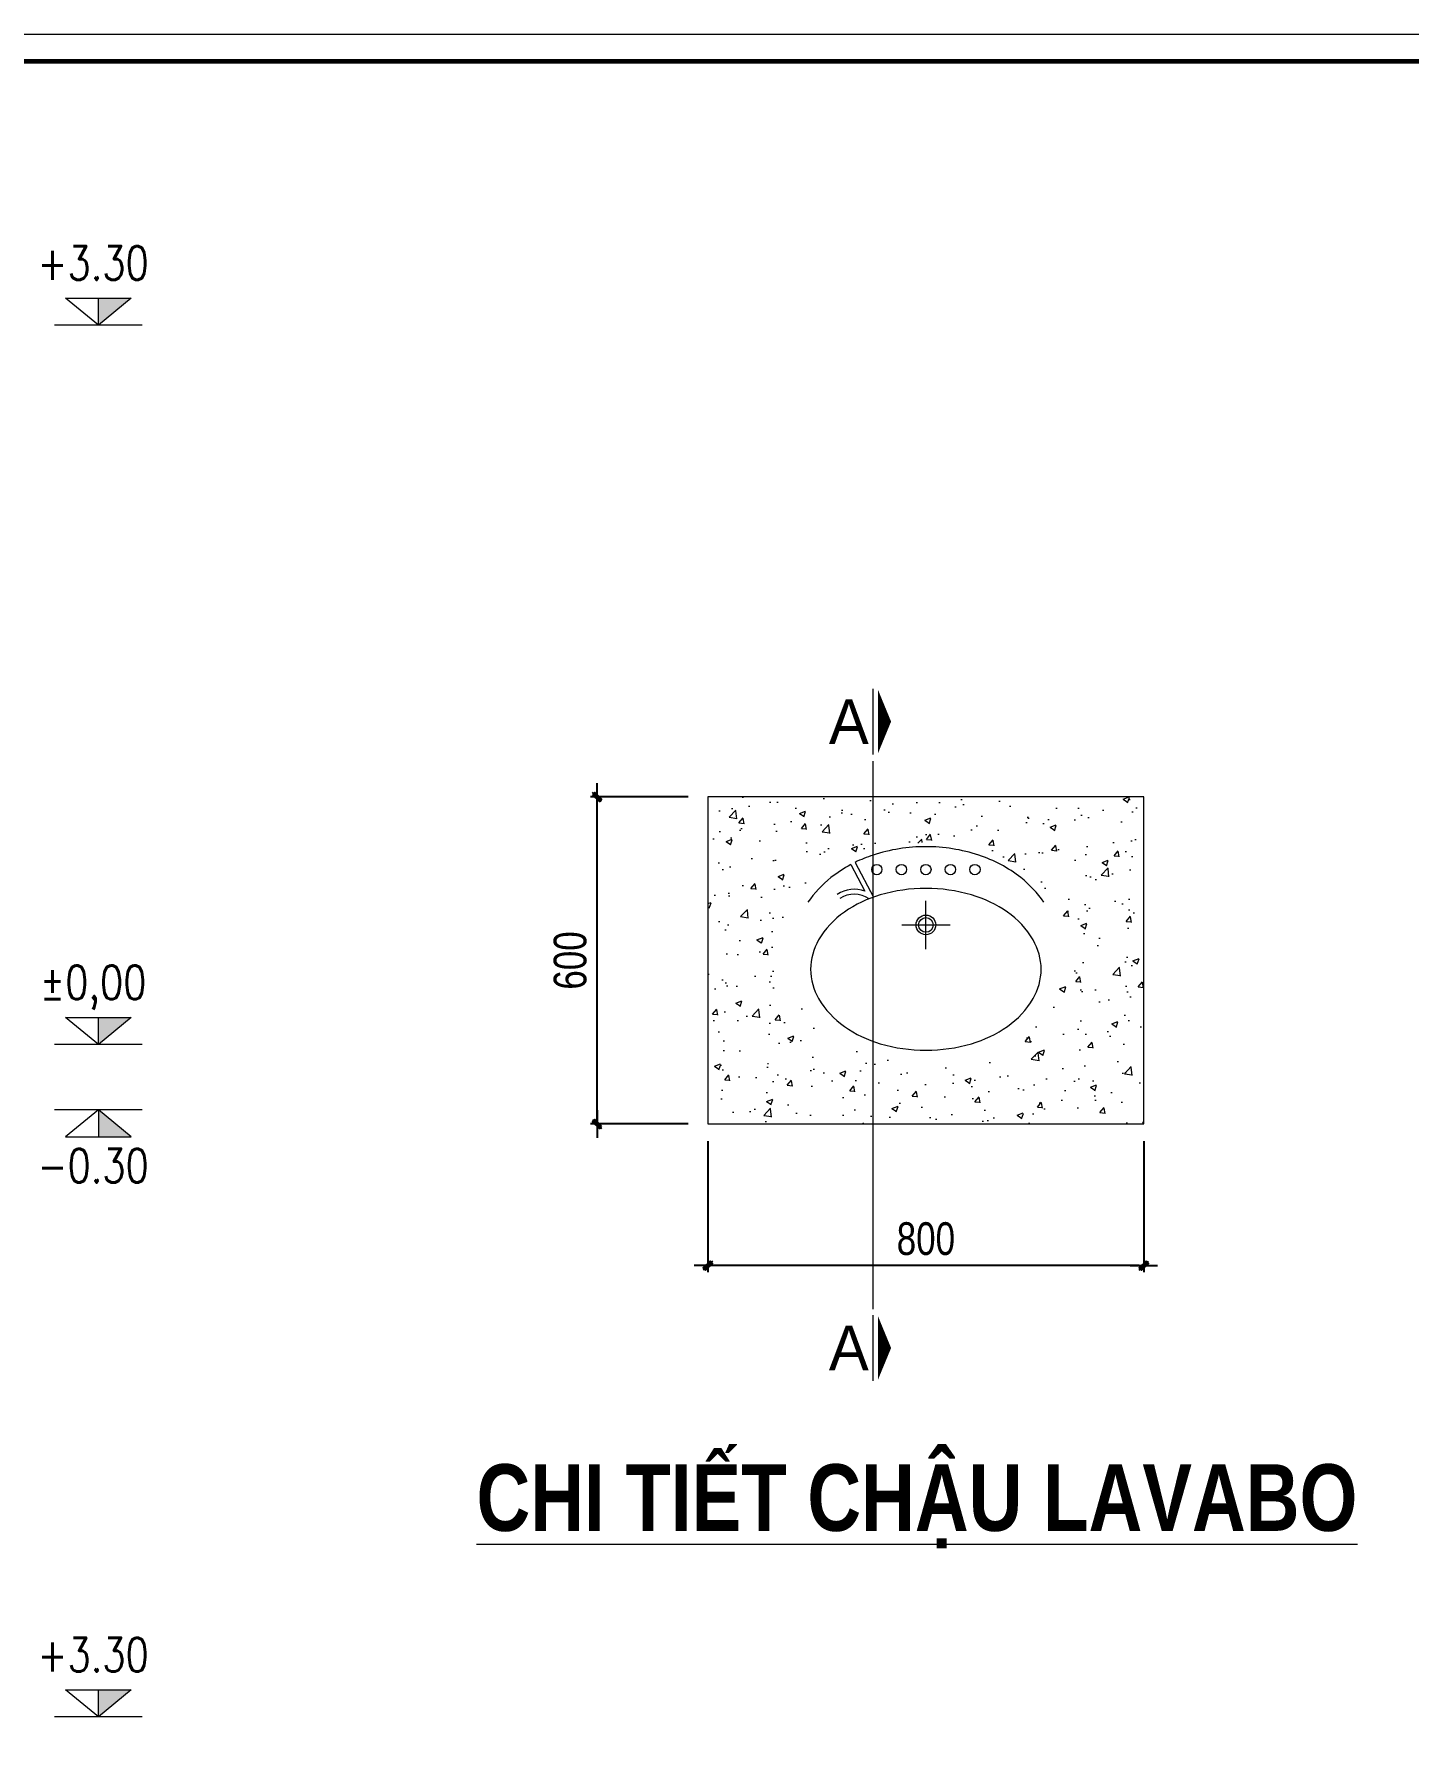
# Model space of a CAD drawing. Header units: millimetres. Extents: x 3293446 to 3468331, y 133678 to 182883.
# Drawn here: x 3452047 to 3458352, y 155820 to 163681 of the extents above; entities that cross this region are included whole.
import ezdxf
from ezdxf.enums import TextEntityAlignment as Align

# ---------------------------------------------------------------- set-up
doc = ezdxf.new("R2010")
doc.units = ezdxf.units.MM
doc.header["$LTSCALE"] = 600
doc.header["$MEASUREMENT"] = 0
doc.header["$PDMODE"] = 32
doc.linetypes.add('HIDDEN', pattern=[0.375, 0.25, -0.125])
doc.layers.get('0').update_dxf_attribs({"lineweight": 0})
doc.layers.get('Defpoints').update_dxf_attribs({"lineweight": 0})
for name, color, linetype, lineweight in [('0.10_Thiet-Bi', 157, 'Continuous', 9), ('cat1', 30, 'Continuous', 40), ('hatch1', 136, 'Continuous', 9), ('Khungten_LCDI', 7, 'Continuous', 5), ('LC Khac', 4, 'Continuous', 9), ('LC MANH DUT', 35, 'HIDDEN', 5), ('LC Net thay', 7, 'Continuous', 25), ('LC Text1', 3, 'Continuous', 20), ('LC Text2', 7, 'Continuous', 18), ('thay1', 63, 'Continuous', 18)]:
    doc.layers.add(name, color=color, linetype=linetype, lineweight=lineweight)
doc.layers.add('DIM', color=1, linetype='Continuous')
doc.styles.add('HOATBIF', font='hoatbif.shx', dxfattribs={"width": 0.8})
doc.styles.add('Khungten', font='VHAVAN.TTF', dxfattribs={"width": 0.9, "height": 5000})
doc.styles.add('LC 1', font='VHAVANB.TTF')
doc.styles.add('LC3', font='VHARIALB.TTF', dxfattribs={"width": 0.8})
doc.styles.add('T1', font='Vnsimli.shx', dxfattribs={"width": 0.8})
doc.styles.add('Title', font='VHBLACK.TTF', dxfattribs={"width": 0.8})
doc.dimstyles.new('Copy of 1-100 (1- 60)', dxfattribs={"dimscale": 60, "dimtxt": 2.5, "dimasz": 0.35, "dimexe": 0.5, "dimexo": 0, "dimgap": 0.8, "dimtad": 1, "dimdec": 0, "dimzin": 0, "dimdsep": 46, "dimtxsty": 'HOATBIF', "dimblk1": 'DOT', "dimblk2": 'DOT', "dimsah": 1, "dimcen": -1, "dimdle": 1, "dimclrd": 256, "dimclre": 256, "dimclrt": 4, "dimadec": 3, "dimazin": 2, "dimtfac": 0.333333, "dimtdec": 0, "dimtix": 1, "dimtmove": 2, "dimatfit": 3, "dimldrblk": 'DOT', "dimfxl": 1, "dimtvp": 0.833333, "dimtolj": 1, "dimtzin": 0, "dimarcsym": 0})

# ---------------------------------------------------------------- blocks, each defined once
blk = doc.blocks.new('lcdi fix')
at = {"layer": 'Defpoints', "lineweight": 0}
blk.add_lwpolyline([(-1200, -14850), (-1200, 14850), (40800, 14850), (40800, -14850)], close=True, dxfattribs=at)
at = {"layer": 'Khungten_LCDI', "color": 5, "lineweight": 60}
blk.add_lwpolyline([(0, -14650), (0, 14650), (40600, 14650), (40600, -14650)], close=True, dxfattribs=at)
at = {"color": 7, "style": 'Khungten', "width": 0.8}
for tag, p in [('REVISION', (39499, -10746)), ('NGAYHT', (39546, -11609))]:
    blk.add_attdef(tag, text='', height=200, dxfattribs=at).set_placement(p, align=Align.CENTER)
at = {"layer": 'LC Text1', "style": 'Title', "width": 3.882085}
for tag, p, p2 in [('TENBANVE1', (36913, -8886), (40339, -8886)), ('TENBANVE2', (36913, -9562), (40339, -9562))]:
    blk.add_attdef(tag, text='', height=250, dxfattribs=at).set_placement(p, p2, align=Align.FIT)
at = {"layer": 'LC Text1', "style": 'Title', "width": 0.7}
blk.add_attdef('SOBANVE', text='', height=250, dxfattribs=at).set_placement((39562, -13896), align=Align.CENTER)
blk = doc.blocks.new('*U6')
at = {"color": 8}
blk.add_wipeout([(0.6, 0), (20.6, 113.5), (40.6, 155.6), (60.6, 185.2), (80.6, 207.4), (100.6, 224.6), (120.6, 237.9), (140.6, 247.7), (160.6, 254.6), (180.6, 258.8), (200.6, 260.4), (220.6, 259.5), (240.6, 255.9), (260.6, 249.7), (280.6, 240.6), (300.6, 228.2), (320.6, 212.1), (340.6, 191.2), (360.6, 163.8), (380.6, 125.6), (400.6, 59.3), (406.2, 0), (400.6, -62.6), (380.6, -129), (360.6, -167.1), (340.6, -194.5), (320.6, -215.4), (300.6, -231.6), (280.6, -243.9), (260.6, -253), (240.6, -259.3), (220.6, -262.8), (200.6, -263.8), (180.6, -262.2), (160.6, -258), (140.6, -251.1), (120.6, -241.2), (100.6, -228), (80.6, -210.8), (60.6, -188.5), (40.6, -159), (20.6, -116.8)], dxfattribs=at)
for p, q in [((153.2, -44.2), (153.2, 44.5)), ((197.6, 0), (108.9, 0)), ((38.4, -129.8), (102, -95.9)), ((42.5, -137.8), (91.2, -111.8))]:
    blk.add_line(p, q)
for points in [[(111.7, 216.4, 0.07708), (66.4, 174.2, 0.088175), (25.1, 97, 0.079002), (9.6, 0, 0.079002), (25.1, -97, 0.035427), (38.4, -129.8, 0.07708)], [(42.5, -137.8, 0.043566), (66.4, -174.2, 0.07708), (111.7, -216.4, 0.041486)]]:
    blk.add_lwpolyline(points, format="xyb")
blk.add_lwpolyline([(234.6, 211.5, 0.134042), (180.8, 196.8, 0.106817), (129.6, 149.6, 0.082468), (98.1, 83.8, 0.070874), (86.1, 0, 0.070874), (98.1, -83.8, 0.082468), (129.6, -149.6, 0.106817), (180.8, -196.8, 0.134042), (234.6, -211.5, 0.134042), (288.5, -196.8, 0.106817), (339.6, -149.6, 0.082468), (371.2, -83.8, 0.070874), (383.1, 0, 0.070874), (371.2, 83.8, 0.082468), (339.6, 149.6, 0.106817), (288.5, 196.8, 0.134042)], format="xyb", close=True)
for centre, radius in [((51.7, 90), 9.45), ((51.7, 45), 9.45), ((51.7, 0), 9.45), ((153.2, 0), 18), ((153.2, 0), 13.5), ((51.7, -45), 9.45), ((51.7, -90), 9.45)]:
    blk.add_circle(centre, radius)
for radius, start in [(56.6, 159.643), (47.6, 145.2455)]:
    blk.add_arc((144.3, -131.5), radius, start, 213.4774)
blk = doc.blocks.new('*U53')
at = {"layer": '0.10_Thiet-Bi', "xscale": 2.5, "yscale": 2.5, "zscale": 2.5, "rotation": 359.999959109332}
blk.add_blockref('*U6', (-266, -640), dxfattribs=at)
blk = doc.blocks.new('*U52')
at = {"layer": 'cat1', "color": 0, "linetype": 'ByBlock', "lineweight": -2, "transparency": 16777216}
blk.add_blockref('*U53', (0, 0), dxfattribs=at)
blk = doc.blocks.new('DOT')
at = {"layer": 'DIM'}
for p, q in [((-3, 0), (3, 0)), ((-1, -1), (1, 1))]:
    blk.add_line(p, q, dxfattribs=at)
blk.add_lwpolyline([(0.5, 1), (-1, -0.5), (-0.5, -1), (1, 0.5)], close=True, dxfattribs=at)
blk = doc.blocks.new('*D321')
at = {"layer": 'Defpoints', "color": 0, "transparency": 16777216}
for p in [(3455137.3, 158602.5), (3457137.3, 158602.5), (3455137.3, 158031.5)]:
    blk.add_point(p, dxfattribs=at)
at = {"layer": 'DIM', "lineweight": -2, "transparency": 16777216}
for p, q in [((3455137.3, 158602.5), (3455137.3, 158001.5)), ((3457137.3, 158602.5), (3457137.3, 158001.5)), ((3457116.3, 158031.5), (3455158.3, 158031.5))]:
    blk.add_line(p, q, dxfattribs=at)
at = {"layer": 'DIM', "lineweight": -2, "transparency": 16777216, "xscale": 21, "yscale": 21, "zscale": 21, "rotation": 180}
blk.add_blockref('DOT', (3455137.3, 158031.5), dxfattribs=at)
at = {"layer": 'DIM', "lineweight": -2, "transparency": 16777216, "xscale": 21, "yscale": 21, "zscale": 21}
blk.add_blockref('DOT', (3457137.3, 158031.5), dxfattribs=at)
at = {"layer": 'DIM', "color": 4, "transparency": 16777216, "insert": (3456137.3, 158154.5), "char_height": 150, "attachment_point": 5, "style": 'HOATBIF'}
blk.add_mtext('\\A1;800', dxfattribs=at)
blk = doc.blocks.new('_Dot')
at = {"color": 0, "linetype": 'ByBlock', "lineweight": -2}
blk.add_line((-0.5, 0), (-1, 0), dxfattribs=at)
at = {"color": 0, "linetype": 'ByBlock', "const_width": 0.5}
blk.add_lwpolyline([(-0.25, 0, 1), (0.25, 0, 1)], format="xyb", close=True, dxfattribs=at)
blk = doc.blocks.new('*D322')
at = {"layer": 'Defpoints', "color": 0, "transparency": 16777216}
for p in [(3454628.8, 160181.5), (3455046.3, 160181.5), (3455046.3, 158681.5)]:
    blk.add_point(p, dxfattribs=at)
at = {"layer": 'DIM', "lineweight": -2, "transparency": 16777216}
for p, q in [((3455046.3, 160181.5), (3454598.8, 160181.5)), ((3454628.8, 158702.5), (3454628.8, 160160.5)), ((3455046.3, 158681.5), (3454598.8, 158681.5))]:
    blk.add_line(p, q, dxfattribs=at)
at = {"layer": 'DIM', "lineweight": -2, "transparency": 16777216, "xscale": 21, "yscale": 21, "zscale": 21}
for p, rotation in [((3454628.8, 160181.5), 90), ((3454628.8, 158681.5), 270)]:
    blk.add_blockref('DOT', p, dxfattribs=dict(at, rotation=rotation))
at = {"layer": 'DIM', "color": 4, "transparency": 16777216, "insert": (3454505.8, 159431.5), "char_height": 150, "attachment_point": 5, "rotation": 90, "style": 'HOATBIF'}
blk.add_mtext('\\A1;600', dxfattribs=at)
blk = doc.blocks.new('TIEUDE1')
at = {"layer": 'LC Text2', "color": 7, "style": 'LC 1'}
blk.add_attdef('TIªU§Ò', text='', height=5, dxfattribs=at).set_placement((0, 0), align=Align.BOTTOM_CENTER)
blk.add_attdef('TL', text='', height=3, dxfattribs=at).set_placement((0, -2), align=Align.TOP_CENTER)
blk = doc.blocks.new('*U54')
at = {"layer": 'LC Khac', "color": 1, "ltscale": 2}
for p, q in [((0, 485), (0, 0)), ((0, -4144), (0, -4629))]:
    blk.add_line(p, q, dxfattribs=at)
for points in [[(134, 243, 0, 471, 0), (37, 243, 275, 275, 0)], [(134, -4387, 0, 471, 0), (37, -4387, 275, 275, 0)]]:
    blk.add_lwpolyline(points, format="xyseb", dxfattribs=at)
at = {"layer": 'LC MANH DUT', "ltscale": 200}
blk.add_line((0, -49), (0, -4100), dxfattribs=at)
at = {"ltscale": 2, "style": 'LC 1'}
for p in [(-179, 243), (-179, -4387)]:
    blk.add_attdef('LC', text='', height=330, dxfattribs=at).set_placement(p, align=Align.MIDDLE_CENTER)
blk = doc.blocks.new('Caodo1')
at = {"layer": 'LC Text1'}
blk.add_hatch(color=4, dxfattribs=at).paths.add_polyline_path([(0, 200), (0, 0), (243, 200)])
at = {"layer": 'LC Text1', "color": 4}
for p, q in [((0, 0), (0, 200)), ((324, 0), (-324, 0))]:
    blk.add_line(p, q, dxfattribs=at)
blk.add_lwpolyline([(-243, 200), (243, 200), (0, 0), (0, 0)], close=True, dxfattribs=at)
at = {"layer": 'LC Text1', "color": 4, "style": 'T1', "width": 0.8}
blk.add_attdef('%%P0,00', text='', height=250, dxfattribs=at).set_placement((-39, 460), align=Align.MIDDLE_CENTER)

msp = doc.modelspace()

# ---------------------------------------------------------------- block references
at = {"layer": 'LC Net thay', "xscale": 0.6206639722545443, "yscale": 0.6206639722545443, "zscale": 0.6206639722545443}
msp.add_blockref('lcdi fix', (3443007.5, 154463.7), dxfattribs=at)
at = {"layer": 'LC Text1'}
ref = msp.add_blockref('Caodo1', (3452340.8, 162345.9), dxfattribs=dict(at, xscale=0.6206639722544331, yscale=0.6206639722544331, zscale=0.6206639722544331))
ref.add_attrib('%%P0,00', '+3.30', dxfattribs={"layer": 'LC Text2', "height": 155.17, "style": 'T1', "width": 0.8}).set_placement((3452316.6, 162631.1), align=Align.MIDDLE_CENTER)
ref = msp.add_blockref('Caodo1', (3452340.8, 159045.9), dxfattribs=dict(at, xscale=0.6206639722544331, yscale=0.6206639722544331, zscale=0.6206639722544331))
ref.add_attrib('%%P0,00', '%%p0,00', dxfattribs={"layer": 'LC Text2', "height": 155.17, "style": 'T1', "width": 0.8}).set_placement((3452316.6, 159331.1), align=Align.MIDDLE_CENTER)
ref = msp.add_blockref('Caodo1', (3452340.8, 158745.9), dxfattribs=dict(at, xscale=-0.6206639722544331, yscale=0.6206639722544331, zscale=0.6206639722544331, rotation=180))
ref.add_attrib('%%P0,00', '-0.30', dxfattribs={"layer": 'LC Text2', "height": 155.17, "style": 'T1', "width": 0.8}).set_placement((3452316.6, 158490.2), align=Align.MIDDLE_CENTER)
ref = msp.add_blockref('Caodo1', (3452340.8, 155961.4), dxfattribs=dict(at, xscale=0.6206639722544331, yscale=0.6206639722544331, zscale=0.6206639722544331))
ref.add_attrib('%%P0,00', '+3.30', dxfattribs={"layer": 'LC Text2', "height": 155.17, "style": 'T1', "width": 0.8}).set_placement((3452316.6, 156246.6), align=Align.MIDDLE_CENTER)
at = {"layer": 'LC Text2'}
ref = msp.add_blockref('TIEUDE1', (3456096.3, 156723), dxfattribs=dict(at, xscale=62.06639722556326, yscale=62.06639722556326, zscale=62.06639722556326))
ref.add_attrib('TIªU§Ò', '%%Uchi tiÕt chËu lavabo', dxfattribs={"color": 7, "height": 305.641, "style": 'LC3', "width": 0.8}).set_placement((3456096.3, 156723), align=Align.BOTTOM_CENTER)

# ---------------------------------------------------------------- dimensions: what is measured, and where the dimension line sits
at = {"layer": 'DIM'}
dim = msp.add_linear_dim(base=(3454628.8, 160181.5), p1=(3455046.3, 158681.5), p2=(3455046.3, 160181.5), angle=90, dimstyle='Copy of 1-100 (1- 60)', override={"dimlfac": 0.4}, dxfattribs=at)
dim.commit()
dim.dimension.update_dxf_attribs({"geometry": '*D322', "text_midpoint": (3454505.8, 159431.5)})
dim = msp.add_linear_dim(base=(3455137.3, 158031.5), p1=(3457137.3, 158602.5), p2=(3455137.3, 158602.5), dimstyle='Copy of 1-100 (1- 60)', override={"dimlfac": 0.4}, dxfattribs=at)
dim.commit()
dim.dimension.update_dxf_attribs({"geometry": '*D321', "text_midpoint": (3456137.3, 158154.5)})

# ---------------------------------------------------------------- next in the draw order: block references
at = {"layer": 'cat1', "rotation": 270}
msp.add_blockref('*U52', (3456777.3, 159711.6), dxfattribs=at)

# ---------------------------------------------------------------- next in the draw order: hatches: boundary and pattern name
at = {"layer": 'hatch1'}
h = msp.add_hatch(dxfattribs=at)
h.set_pattern_fill('AR-CONC', color=256, scale=40)
h.set_pattern_definition([(50, (80112.8, -521.5), (286.904073, -25.100854), [30, -330]), (355, (80112.8, -521.5), (-55.500533, 300.876853), [24, -264]), (100.4514, (80136.7, -523.6), (231.403753, 275.775817), [25.496076, -280.456845]), (46.1842, (80112.8, -441.5), (426.89642, -66.207606), [45, -495]), (96.6356, (80148.37, -447), (373.86508, 389.64715), [38.244115, -420.6852]), (351.1842, (80112.8, -441.5), (373.86478, 389.64744), [36, -396]), (21, (80152.8, -461.5), (238.762821, -161.047556), [30, -330]), (326, (80152.8, -461.5), (97.326133, 290.060018), [24, -264]), (71.4514, (80172.7, -474.92), (336.089051, 129.012199), [25.496076, -280.456845]), (37.5, (80112.8, -521.5), (4.863942, 133.1575415), [0, -260.8, 0, -268, 0, -265]), (7.5, (80112.8, -521.5), (105.227815, 157.764685), [0, -152.8, 0, -254.8, 0, -101]), (327.5, (80023.6, -521.5), (213.5289745, -9.0219487), [0, -100, 0, -312, 0, -414]), (317.5, (79983.6, -521.5), (233.274468, 40.041993), [0, -130, 0, -207.2, 0, -294])])
h.paths.add_polyline_path([(3457137.3, 160181.5), (3455137.3, 160181.5), (3455137.3, 158681.5), (3457137.3, 158681.5)])
h.paths.add_polyline_path([(3456667.5, 159175.9), (3456615.3, 159125.9), (3456546.7, 159075.9), (3456451.4, 159025.9), (3456285.4, 158975.9), (3456137.3, 158962), (3455980.8, 158975.9), (3455814.9, 159025.9), (3455719.5, 159075.9), (3455651, 159125.9), (3455598.7, 159175.9), (3455558.4, 159225.9), (3455527.5, 159275.9), (3455504.7, 159325.9), (3455489.1, 159375.9), (3455480.3, 159425.9), (3455477.9, 159475.9), (3455481.9, 159525.9), (3455492.3, 159575.9), (3455509.6, 159625.9), (3455534.3, 159675.9), (3455567.3, 159725.9), (3455610.3, 159775.9), (3455666.1, 159825.9), (3455739.8, 159875.9), (3455845.2, 159925.9), (3456137.3, 159975.9), (3456421, 159925.9), (3456526.4, 159875.9), (3456600.2, 159825.9), (3456655.9, 159775.9), (3456698.9, 159725.9), (3456732, 159675.9), (3456756.6, 159625.9), (3456773.9, 159575.9), (3456784.4, 159525.9), (3456788.3, 159475.9), (3456785.9, 159425.9), (3456777.1, 159375.9), (3456761.5, 159325.9), (3456738.7, 159275.9), (3456707.9, 159225.9)], flags=16)

# ---------------------------------------------------------------- next in the draw order: linework, layer by layer
at = {"layer": 'thay1', "ltscale": 2}
msp.add_lwpolyline([(3457137.3, 160181.5), (3455137.3, 160181.5), (3455137.3, 158681.5), (3457137.3, 158681.5)], close=True, dxfattribs=at)

# ---------------------------------------------------------------- next in the draw order: block references
ref = msp.add_blockref('*U54', (3455894.5, 160376.7), dxfattribs=dict(xscale=0.6206639722544331, yscale=0.6206639722544331, zscale=0.6206639722544331))
ref.add_attrib('LC', 'A', dxfattribs={"ltscale": 2, "height": 204.8, "style": 'LC 1'}).set_placement((3455783.7, 157654.2), align=Align.MIDDLE_CENTER)
ref.add_attrib('LC', 'A', dxfattribs={"ltscale": 2, "height": 204.8, "style": 'LC 1'}).set_placement((3455783.7, 160527.4), align=Align.MIDDLE_CENTER)

doc.saveas('drawing.dxf')
